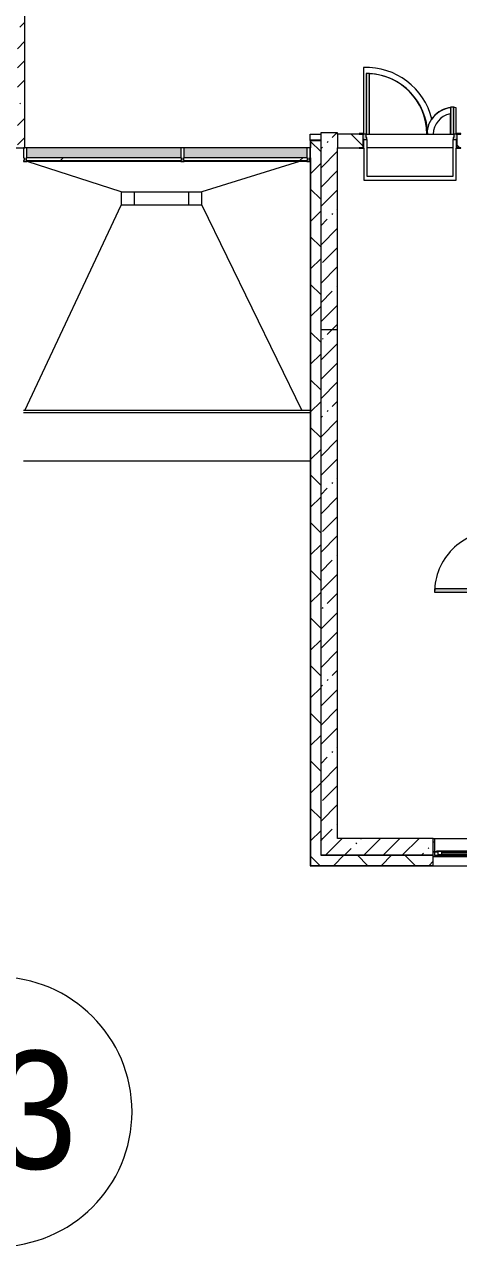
# Model space of a CAD drawing. Header units: millimetres. Extents: x 35147 to 231677, y -8553 to 29000.
# Drawn here: x 189631 to 196072, y -5906 to 12229 of the extents above; entities that cross this region are included whole.
import ezdxf

# ---------------------------------------------------------------- set-up
doc = ezdxf.new("R2010")
doc.units = ezdxf.units.MM
for name, color, linetype, lineweight, true_color in [('A-DOOR-2', 7, 'Continuous', 5, 0xaaaaaa), ('A-DOOR-3', 7, 'Continuous', 5, 0xe2e2e2), ('A-DOOR-FRAM-2', 7, 'Continuous', 5, 0xe2e2e2), ('A-DOOR-FRAM-3', 7, 'Continuous', 5, 0xaaaaaa), ('A-FLOR-1', 7, 'Continuous', 5, 0xaaaaaa), ('A-GLAZ-CWMG-3', 7, 'Continuous', 5, 0x383e42)]:
    doc.layers.add(name, color=color, linetype=linetype, lineweight=lineweight, true_color=true_color)
for name, color, linetype, lineweight in [('A-GENM-3', 7, 'Continuous', 5), ('A-GLAZ-2', 7, 'Continuous', 5), ('A-GLAZ-CURT-2', 7, 'Continuous', 5), ('A-GLAZ-CWMG-2', 7, 'Continuous', 5), ('A-ROOF', 7, 'Continuous', 5), ('A-WALL', 7, 'Continuous', 9), ('A-WALL-2', 7, 'Continuous', 5), ('I-WALL-3', 7, 'Continuous', 5), ('Оси', 7, 'Continuous', 9), ('Оси-1', 7, 'Continuous', 20)]:
    doc.layers.add(name, color=color, linetype=linetype, lineweight=lineweight)
doc.styles.add('Arial_1', font='arial.ttf', dxfattribs={"width": 0.9, "height": 1750})
pattern_1 = [(45, (104667.4, 0), (-353.5534, 353.5534), []), (135, (104667.4, 0), (-353.5534, -353.5534), [])]
pattern_2 = [(45, (104667.4, 0), (-285.1231, 285.1231), []), (45, (104952.5, 0), (-285.1231, 285.1231), [504.031, -100.806, 16.764, -84.042])]

# ---------------------------------------------------------------- blocks, each defined once
blk = doc.blocks.new('120_Окно_СКБ_1Ст - 120_Окно_СКБ_1Ст 900х2500_h_ с форточкой-V300-2_9_2_птичка')
at = {"layer": 'A-GLAZ-2'}
for p, q in [((-450, -127), (-450, -57)), ((-450, -57), (-380, -57)), ((450, -57), (-450, -57)), ((-380, -127), (-450, -127)), ((-450, -127), (-400, -127)), ((-380, -127), (-400, -127)), ((-400, -127), (-400, -137)), ((-400, -137), (400, -137)), ((400, -137), (-400, -137)), ((-380, -57), (-380, -127)), ((380, -87), (-380, -87)), ((-380, -87), (-380, -127)), ((-330, -137), (-330, -87)), ((-330, -107), (330, -107)), ((330, -117), (-330, -117)), ((330, -137), (330, -87)), ((380, -127), (380, -57)), ((380, -57), (450, -57)), ((380, -127), (380, -87)), ((450, -127), (380, -127)), ((400, -127), (380, -127)), ((400, -127), (450, -127)), ((400, -137), (400, -127)), ((450, -57), (450, -127))]:
    blk.add_line(p, q, dxfattribs=at)
blk = doc.blocks.new('110_Дверь_СКБ_2Ст - Д-5_п_ Из игровой в коридор-32215844-2_9_2_птичка')
at = {"layer": 'A-DOOR-3'}
for points in [[(-638, 40), (-588, 40), (-588, 940), (-638, 940)], [(612, 440), (612, 40), (662, 40), (662, 440)]]:
    blk.add_hatch(color=256, dxfattribs=at).paths.add_polyline_path(points)
h = blk.add_hatch(color=256, dxfattribs=at)
h.paths.add_polyline_path([(-688, 40), (-688, -40), (-628, -40), (-628, -10), (-638, -10), (-638, 40)])
h.paths.add_polyline_path([(652, -40), (712, -40), (712, 40), (662, 40), (662, -10), (652, -10)])
at = {"layer": 'A-DOOR-FRAM-2'}
for points in [[(-742, 40), (-672, 40), (-672, 48), (-742, 48)], [(698, 40), (768, 40), (768, 48), (698, 48)], [(-742, -48), (-672, -48), (-672, -40), (-742, -40)], [(698, -48), (768, -48), (768, -40), (698, -40)]]:
    blk.add_hatch(color=256, dxfattribs=at).paths.add_polyline_path(points)
at = {"layer": 'A-DOOR-2'}
for p, q in [((-638, 940), (-638, 40)), ((-588, 940), (-638, 940)), ((-588, 40), (-588, 940)), ((662, 440), (612, 440)), ((612, 440), (612, 40)), ((662, 40), (662, 440)), ((-638, 40), (-588, 40)), ((612, 40), (662, 40))]:
    blk.add_line(p, q, dxfattribs=at)
for centre, radius, start, end in [((-638, 40), 900, 0, 90), ((662, 40), 400, 90, 180)]:
    blk.add_arc(centre, radius, start, end, dxfattribs=at)
at = {"layer": 'A-DOOR-FRAM-3'}
for p, q in [((-672, 48), (-742, 48)), ((-742, 48), (-742, 40)), ((-742, 40), (-672, 40)), ((-638, 40), (-688, 40)), ((-688, 40), (-688, -40)), ((-672, 40), (-672, 48)), ((-638, -10), (-638, 40)), ((662, 40), (662, -10)), ((712, 40), (662, 40)), ((768, 48), (698, 48)), ((698, 48), (698, 40)), ((698, 40), (768, 40)), ((712, -40), (712, 40)), ((768, 40), (768, 48)), ((-672, -40), (-742, -40)), ((-742, -40), (-742, -48)), ((-742, -48), (-672, -48)), ((-688, -40), (-628, -40)), ((-672, -39), (-688, -39)), ((-688, -39), (-688, -40)), ((-688, -40), (-672, -40)), ((-672, -40), (-672, -39)), ((-672, -48), (-672, -40)), ((-628, -10), (-638, -10)), ((-628, -40), (-628, -10)), ((662, -10), (652, -10)), ((652, -10), (652, -40)), ((652, -40), (712, -40)), ((712, -39), (698, -39)), ((698, -39), (698, -40)), ((698, -40), (712, -40)), ((768, -40), (698, -40)), ((698, -40), (698, -48)), ((698, -48), (768, -48)), ((712, -40), (712, -39)), ((768, -48), (768, -40))]:
    blk.add_line(p, q, dxfattribs=at)
blk = doc.blocks.new('110_Дверь_СКБ_2Ст - Д-2а_п_ Из коридора на лестницу-32215207-2_9_2_птичка')
at = {"layer": 'A-DOOR-3'}
for points in [[(-588, 100), (-588, 1000), (-638, 1000), (-638, 100)], [(662, 100), (662, 500), (612, 500), (612, 100)], [(712, -100), (712, 20), (698, 20), (698, -100)]]:
    blk.add_hatch(color=256, dxfattribs=at).paths.add_polyline_path(points)
h = blk.add_hatch(color=256, dxfattribs=at)
h.paths.add_polyline_path([(652, 20), (712, 20), (712, 100), (662, 100), (662, 50), (652, 50)])
h.paths.add_polyline_path([(-688, 20), (-628, 20), (-628, 50), (-638, 50), (-638, 100), (-688, 100)])
at = {"layer": 'A-DOOR-FRAM-2'}
for points in [[(-672, 100), (-672, 108), (-742, 108), (-742, 100)], [(-672, -100), (-672, 20), (-688, 20), (-688, -100)], [(768, 100), (768, 108), (698, 108), (698, 100)], [(-672, -108), (-672, -100), (-742, -100), (-742, -108)], [(768, -108), (768, -100), (698, -100), (698, -108)]]:
    blk.add_hatch(color=256, dxfattribs=at).paths.add_polyline_path(points)
at = {"layer": 'A-DOOR-2'}
for p, q in [((-638, 1000), (-638, 100)), ((-588, 1000), (-638, 1000)), ((-588, 100), (-588, 1000)), ((662, 500), (612, 500)), ((612, 500), (612, 100)), ((662, 100), (662, 500)), ((-638, 100), (-588, 100)), ((612, 100), (662, 100))]:
    blk.add_line(p, q, dxfattribs=at)
for centre, radius, start, end in [((-638, 100), 900, 0, 90), ((662, 100), 400, 90, 180)]:
    blk.add_arc(centre, radius, start, end, dxfattribs=at)
at = {"layer": 'A-DOOR-FRAM-3'}
for p, q in [((-672, 108), (-742, 108)), ((-742, 108), (-742, 100)), ((-742, 100), (-672, 100)), ((-638, 100), (-688, 100)), ((-688, 100), (-688, 20)), ((-688, 20), (-628, 20)), ((-672, 20), (-688, 20)), ((-688, 20), (-688, -100)), ((-672, 100), (-672, 108)), ((-672, -100), (-672, 20)), ((-638, 50), (-638, 100)), ((-628, 50), (-638, 50)), ((-628, 20), (-628, 50)), ((662, 50), (652, 50)), ((652, 50), (652, 20)), ((652, 20), (712, 20)), ((662, 100), (662, 50)), ((712, 100), (662, 100)), ((768, 108), (698, 108)), ((698, 108), (698, 100)), ((698, 100), (768, 100)), ((712, 20), (698, 20)), ((698, 20), (698, -100)), ((712, 20), (712, 100)), ((712, -100), (712, 20)), ((768, 100), (768, 108)), ((-672, -100), (-742, -100)), ((-742, -100), (-742, -108)), ((-742, -108), (-672, -108)), ((-688, -100), (-672, -100)), ((-672, -108), (-672, -100)), ((698, -100), (712, -100)), ((768, -100), (698, -100)), ((698, -100), (698, -108)), ((698, -108), (768, -108)), ((768, -108), (768, -100))]:
    blk.add_line(p, q, dxfattribs=at)
blk = doc.blocks.new('Системная панель - Стекло - 40мм-23946635-2_9_2_птичка')
at = {"layer": 'A-GLAZ-CURT-2'}
h = blk.add_hatch(dxfattribs=at)
h.set_pattern_fill('FP_139', color=256, style=0, pattern_type=2)
h.set_pattern_definition([(45, (-86642.5, -9710), (-1414.214, 1414.214), [1000, -3000]), (45, (-87642.5, -10210), (-1414.214, 1414.214), [3000, -1000]), (45, (-85642.5, -10710), (-1414.214, 1414.214), [1000, -3000])])
h.paths.add_polyline_path([(-99, 0), (1153, 0), (1153, 40), (-1153, 40), (-1153, 0), (-1026, 0)])
for p, q in [((1153, 40), (-1153, 40)), ((-1153, 40), (-1153, 0)), ((-1153, 0), (1153, 0)), ((1153, 0), (1153, 40))]:
    blk.add_line(p, q, dxfattribs=at)
blk = doc.blocks.new('Системная панель - Стекло - 40мм-23946636-2_9_2_птичка')
at = {"layer": 'A-GLAZ-CURT-2'}
h = blk.add_hatch(dxfattribs=at)
h.set_pattern_fill('FP_140', color=256, style=0, pattern_type=2)
h.set_pattern_definition([(45, (-88744.2, -9710), (-1414.214, 1414.214), [1000, -3000]), (45, (-89744.2, -10210), (-1414.214, 1414.214), [3000, -1000]), (45, (-87744.2, -10710), (-1414.214, 1414.214), [1000, -3000])])
h.paths.add_polyline_path([(-346, 0), (919, 0), (919, 40), (-919, 40), (-919, 0), (-809, 0)])
for p, q in [((919, 40), (-919, 40)), ((-919, 40), (-919, 0)), ((-919, 0), (919, 0)), ((919, 0), (919, 40))]:
    blk.add_line(p, q, dxfattribs=at)
blk = doc.blocks.new('Прямоугольный импост - Импост структурный с накладкой - 190мм-23186047-2_9_2_птичка')
at = {"layer": 'A-GLAZ-CWMG-3'}
for points in [[(87285, 10250), (87285, 10400), (85000, 10400), (85000, 10250), (86971, 10250)], [(87285, 10193), (87285, 10210), (85000, 10210), (85000, 10193), (86971, 10193)]]:
    blk.add_hatch(color=256, dxfattribs=at).paths.add_polyline_path(points)
at = {"layer": 'A-GLAZ-CWMG-2'}
for p, q in [((87285, 10400), (85000, 10400)), ((87285, 10193), (85000, 10193))]:
    blk.add_line(p, q, dxfattribs=at)
blk = doc.blocks.new('Прямоугольный импост - Импост структурный с накладкой - 190мм-23186048-2_9_2_птичка')
at = {"layer": 'A-GLAZ-CWMG-3'}
for points in [[(88000, 10250), (88000, 10400), (87335, 10400), (87335, 10250), (87899, 10250)], [(87335, 10193), (88000, 10193), (88000, 10210), (87335, 10210)]]:
    blk.add_hatch(color=256, dxfattribs=at).paths.add_polyline_path(points)
at = {"layer": 'A-GLAZ-CWMG-2'}
for p, q in [((88000, 10400), (87335, 10400)), ((88000, 10193), (87335, 10193))]:
    blk.add_line(p, q, dxfattribs=at)
blk = doc.blocks.new('Прямоугольный импост - Импост структурный с накладкой - 190мм-23186049-2_9_2_птичка')
at = {"layer": 'A-GLAZ-CWMG-3'}
for points in [[(89154, 10250), (89154, 10400), (88000, 10400), (88000, 10250), (88826, 10250)], [(88000, 10193), (89154, 10193), (89154, 10210), (88000, 10210)]]:
    blk.add_hatch(color=256, dxfattribs=at).paths.add_polyline_path(points)
at = {"layer": 'A-GLAZ-CWMG-2'}
for p, q in [((89154, 10400), (88000, 10400)), ((89154, 10193), (88000, 10193))]:
    blk.add_line(p, q, dxfattribs=at)
blk = doc.blocks.new('Прямоугольный импост - Импост структурный с накладкой - 190мм-23946639-2_9_2_птичка')
at = {"layer": 'A-GLAZ-CWMG-2'}
for p, q in [((-50, 0), (-50, 17)), ((-50, 17), (0, 17)), ((-40, 0), (-50, 0)), ((-40, -40), (-40, 0)), ((0, 0), (-10, 0)), ((-10, 0), (-10, -40)), ((0, 17), (0, 0)), ((-50, -190), (-50, -40)), ((-50, -40), (-40, -40)), ((-10, -40), (0, -40)), ((0, -40), (0, -190)), ((0, -190), (-50, -190))]:
    blk.add_line(p, q, dxfattribs=at)
blk = doc.blocks.new('Прямоугольный импост - Импост структурный с накладкой - 190мм-23946641-2_9_2_птичка')
at = {"layer": 'A-GLAZ-CWMG-2'}
for p, q in [((0, 17), (-50, 17)), ((-50, 17), (-50, 0)), ((-50, 0), (-40, 0)), ((-40, 0), (-40, -40)), ((-10, -40), (-10, 0)), ((-10, 0), (0, 0)), ((0, 0), (0, 17)), ((-40, -40), (-50, -40)), ((-50, -40), (-50, -190)), ((0, -40), (-10, -40)), ((0, -190), (0, -40)), ((-50, -190), (0, -190))]:
    blk.add_line(p, q, dxfattribs=at)
blk = doc.blocks.new('Прямоугольный импост - Импост структурный с накладкой - 190мм-23946633-2_9_2_птичка')
at = {"layer": 'A-GLAZ-CWMG-2'}
for p, q in [((-25, 0), (-25, 17)), ((-25, 17), (25, 17)), ((-15, 0), (-25, 0)), ((-15, -40), (-15, 0)), ((25, 0), (15, 0)), ((15, 0), (15, -40)), ((25, 17), (25, 0)), ((-25, -190), (-25, -40)), ((-25, -40), (-15, -40)), ((15, -40), (25, -40)), ((25, -40), (25, -190)), ((25, -190), (-25, -190))]:
    blk.add_line(p, q, dxfattribs=at)
blk = doc.blocks.new('парапет9 - парапет-22867712-2_9_2_птичка')
at = {"layer": 'A-GENM-3'}
for p, q in [((89202, 8002), (84950, 8002)), ((89202, 7964), (84950, 7964)), ((84950, 7255), (89202, 7255))]:
    blk.add_line(p, q, dxfattribs=at)
blk = doc.blocks.new('Ось сетки - D8-29747960-2_9_2_птичка')
at = {"layer": 'Оси-1'}
for start, end in [(360, 180), (180, 360)]:
    blk.add_arc((0, 0), 4, start, end, dxfattribs=at)

msp = doc.modelspace()

# ---------------------------------------------------------------- hatches: boundary and pattern name
at = {"layer": 'A-WALL-2'}
h = msp.add_hatch(dxfattribs=at)
h.set_pattern_fill('FP_84', color=256, style=0, pattern_type=2)
h.set_pattern_definition(pattern_1)
h.paths.add_polyline_path([(193877.4, -100), (194027.4, -100), (194027.4, 10502), (193877.4, 10502), (193877.4, 1965.8)])
h = msp.add_hatch(dxfattribs=at)
h.set_pattern_fill('FP_84', color=256, style=0, pattern_type=2)
h.set_pattern_definition(pattern_1)
h.paths.add_polyline_path([(226884.3, -250), (227497.4, -250), (227497.4, -100), (226697.4, -100), (226697.4, -250)])
h.paths.add_polyline_path([(225029.3, -250), (225797.4, -250), (225797.4, -100), (224897.4, -100), (224897.4, -250)])
h.paths.add_polyline_path([(229666.9, -250), (229747.4, -250), (229747.4, -100), (228397.4, -100), (228397.4, -250), (228739.4, -250)])
h.paths.add_polyline_path([(217197.4, -250), (218347.4, -250), (218347.4, -100), (217197.4, -100)])
h.paths.add_polyline_path([(212044, -250), (212697.4, -250), (212697.4, -100), (211797.4, -100), (211797.4, -250)])
h.paths.add_polyline_path([(213597.4, -250), (214897.4, -250), (214897.4, -100), (213597.4, -100)])
h.paths.add_polyline_path([(219247.4, -250), (220297.4, -250), (220297.4, -100), (219247.4, -100)])
h.paths.add_polyline_path([(223997.4, -250), (223997.4, -100), (222597.4, -100), (222597.4, -250), (223638, -250)])
h.paths.add_polyline_path([(206478.9, -250), (207547.4, -250), (207547.4, -100), (205497.4, -100), (205497.4, -250), (206397.4, -250)])
h.paths.add_polyline_path([(208447.4, -250), (209497.4, -250), (209497.4, -100), (208447.4, -100)])
h.paths.add_polyline_path([(203697.4, -250), (204597.4, -250), (204597.4, -100), (200347.4, -100), (200347.4, -250), (203696.3, -250)])
h.paths.add_polyline_path([(198297.4, -250), (199447.4, -250), (199447.4, -100), (198297.4, -100)])
h.paths.add_polyline_path([(193877.4, -250), (195697.4, -250), (195697.4, -100), (193877.4, -100)])
h.paths.add_polyline_path([(196739.9, -250), (197397.4, -250), (197397.4, -100), (196597.4, -100), (196597.4, -250)])
at = {"layer": 'I-WALL-3'}
h = msp.add_hatch(dxfattribs=at)
h.set_pattern_fill('FP_92', color=256, style=0, pattern_type=2)
h.set_pattern_definition(pattern_2)
h.paths.add_polyline_path([(189527.4, 10400), (189637.4, 10400), (189637.4, 16300), (189527.4, 16300), (189527.4, 10642.6)])
h = msp.add_hatch(dxfattribs=at)
h.set_pattern_fill('FP_92', color=256, style=0, pattern_type=2)
h.set_pattern_definition(pattern_2)
h.paths.add_polyline_path([(194277.4, 7700), (194277.4, 10620), (194027.4, 10620), (194027.4, 7700)])
h = msp.add_hatch(dxfattribs=at)
h.set_pattern_fill('FP_95', color=256, style=0, pattern_type=2)
h.set_pattern_definition([(135, (104667.4, 0), (-353.5534, -353.5534), [])])
h.paths.add_polyline_path([(194277.4, 10400), (194652.4, 10400), (194652.4, 10600), (194277.4, 10600)])
h.paths.add_polyline_path([(198877.4, 10400), (198877.4, 10600), (198127.4, 10600), (198131.2, 10400), (198157.4, 10400)])
h.paths.add_polyline_path([(197147.4, 10400), (197177.4, 10400), (197177.4, 10600), (196052.4, 10600), (196052.4, 10400), (197077.4, 10400)])
h = msp.add_hatch(dxfattribs=at)
h.set_pattern_fill('FP_92', color=256, style=0, pattern_type=2)
h.set_pattern_definition(pattern_2)
h.paths.add_polyline_path([(194027.4, 150), (194277.4, 150), (194277.4, 7700), (194027.4, 7700), (194027.4, 1965.8)])
h = msp.add_hatch(dxfattribs=at)
h.set_pattern_fill('FP_92', color=256, style=0, pattern_type=2)
h.set_pattern_definition(pattern_2)
h.paths.add_polyline_path([(195697.4, -100), (195697.4, 150), (194027.4, 150), (194027.4, -100), (194421.1, -100)])

# ---------------------------------------------------------------- linework, layer by layer
at = {"layer": 'A-FLOR-1'}
for p, q in [((194661.9, 11588.1), (194661.9, 10608)), ((195945.9, 10899.7), (195945.9, 10600)), ((196035.9, 10600), (196035.9, 10993.6)), ((193870.9, 10508.5), (193870.9, 10600)), ((193870.9, 10600), (194027.4, 10600)), ((194717.4, 9970), (194717.4, 10520)), ((194752.4, 10600), (195945.9, 10600)), ((195945.9, 10600), (195952.4, 10600)), ((195987.4, 10520), (195987.4, 9970)), ((194667.4, 10392), (194667.4, 9920)), ((196037.4, 9920), (196037.4, 10392)), ((194667.4, 9920), (196037.4, 9920)), ((195987.4, 9970), (194717.4, 9970)), ((195697.4, 150), (195718.4, 150))]:
    msp.add_line(p, q, dxfattribs=at)
for centre, radius, start, end in [((194704.4, 10589), 1000, 13.54971, 92.43764), ((194704.4, 10589), 910, 0.6926, 86.97623), ((196002.4, 10600), 395, 97.29578, 145.57769), ((196002.4, 10600), 305, 100.66451, 180), ((196002.4, 10600), 395, 85.12655, 90.00042)]:
    msp.add_arc(centre, radius, start, end, dxfattribs=at)
at = {"layer": 'A-ROOF'}
for p, q in [((191064.9, 9745), (189670.3, 10193)), ((193711.2, 10193), (192264.9, 9745)), ((193869.4, 10242), (193860.9, 10239.4)), ((191064.9, 9745), (191064.9, 9545)), ((191064.9, 9745), (192264.9, 9745)), ((191264.9, 9545), (191264.9, 9745)), ((192064.9, 9745), (192064.9, 9545)), ((192264.9, 9545), (192264.9, 9745)), ((189635.6, 6500.9), (191064.9, 9545)), ((192264.9, 9545), (191064.9, 9545)), ((192264.9, 9545), (193747.2, 6500.9))]:
    msp.add_line(p, q, dxfattribs=at)
at = {"layer": 'A-WALL'}
for p, q in [((194277.4, 10600), (194277.4, 10400)), ((193869.4, 10400), (193877.4, 10400)), ((194027.4, 10505), (193874.4, 10505)), ((193874.4, 10505), (193874.4, 10400)), ((193877.4, 10502), (193877.4, 10400)), ((194027.4, 10502), (193877.4, 10502)), ((193869.4, 10250), (193877.4, 10250)), ((193869.4, 10247), (193874.4, 10247)), ((193874.4, 10247), (193874.4, -253)), ((193877.4, 10250), (193877.4, -250)), ((193874.4, -253), (195697.4, -253)), ((193877.4, -250), (195697.4, -250))]:
    msp.add_line(p, q, dxfattribs=at)
at = {"layer": 'A-WALL-2'}
for p, q in [((194027.4, 10510), (193869.4, 10510)), ((193869.4, 10510), (193869.4, -258)), ((193869.4, 10242), (193860.9, 10242)), ((195697.4, 100), (195717.4, 100)), ((195697.4, -100), (194027.4, -100)), ((195697.4, -258), (195697.4, -100)), ((195717.4, -100), (195717.4, -100)), ((195717.4, -100), (196597.4, -100)), ((193869.4, -258), (197397.4, -258))]:
    msp.add_line(p, q, dxfattribs=at)
at = {"layer": 'I-WALL-3'}
for p, q in [((189637.4, 10400), (189637.4, 13400)), ((194277.4, 10620), (194027.4, 10620)), ((194027.4, 10620), (194027.4, -100)), ((194277.4, 10600), (194277.4, 10620)), ((194597.4, 10600), (194277.4, 10600)), ((189417.4, 10400), (189637.4, 10400)), ((194277.4, 10400), (194597.4, 10400)), ((194277.4, 150), (194277.4, 10400)), ((195987.4, 10400), (194717.4, 10400)), ((194027.4, 7700), (194277.4, 7700)), ((195697.4, 150), (194277.4, 150)), ((195697.4, -100), (195697.4, 150)), ((195717.4, 150), (196617.4, 150)), ((195717.4, 150), (195717.4, -100)), ((194027.4, -100), (195697.4, -100))]:
    msp.add_line(p, q, dxfattribs=at)

# ---------------------------------------------------------------- block references
at = {"layer": 'A-DOOR-2'}
msp.add_blockref('110_Дверь_СКБ_2Ст - Д-2а_п_ Из коридора на лестницу-32215207-2_9_2_птичка', (195339.9, 10500), dxfattribs=at)
at = {"layer": 'A-DOOR-2', "rotation": 89.99999999999991}
msp.add_blockref('110_Дверь_СКБ_2Ст - Д-5_п_ Из игровой в коридор-32215844-2_9_2_птичка', (196657.4, 4442.5), dxfattribs=at)
at = {"layer": 'A-GENM-3'}
msp.add_blockref('парапет9 - парапет-22867712-2_9_2_птичка', (104667.4, -1500), dxfattribs=at)
at = {"layer": 'A-GLAZ-2', "rotation": 180}
msp.add_blockref('120_Окно_СКБ_1Ст - 120_Окно_СКБ_1Ст 900х2500_h_ с форточкой-V300-2_9_2_птичка', (196147.4, -175), dxfattribs=at)
at = {"layer": 'A-GLAZ-CURT-2'}
for name, p in [('Системная панель - Стекло - 40мм-23946635-2_9_2_птичка', (190809.9, 10210)), ('Системная панель - Стекло - 40мм-23946636-2_9_2_птичка', (192911.6, 10210))]:
    msp.add_blockref(name, p, dxfattribs=at)
at = {"layer": 'A-GLAZ-CWMG-2', "rotation": 180}
msp.add_blockref('Прямоугольный импост - Импост структурный с накладкой - 190мм-23946641-2_9_2_птичка', (189617.4, 10210), dxfattribs=at)
at = {"layer": 'A-GLAZ-CWMG-2'}
for name in ['Прямоугольный импост - Импост структурный с накладкой - 190мм-23186047-2_9_2_птичка', 'Прямоугольный импост - Импост структурный с накладкой - 190мм-23186048-2_9_2_птичка', 'Прямоугольный импост - Импост структурный с накладкой - 190мм-23186049-2_9_2_птичка']:
    msp.add_blockref(name, (104667.4, 0), dxfattribs=at)
at = {"layer": 'A-GLAZ-CWMG-2', "extrusion": (0, 0, -1), "rotation": 180}
for name, p in [('Прямоугольный импост - Импост структурный с накладкой - 190мм-23946633-2_9_2_птичка', (-191977.4, 10210)), ('Прямоугольный импост - Импост структурный с накладкой - 190мм-23946639-2_9_2_птичка', (-193870.9, 10210))]:
    msp.add_blockref(name, p, dxfattribs=at)
at = {"layer": 'Оси-1', "xscale": 499.9999999999995, "yscale": 499.9999999999995, "zscale": 499.9999999999995}
msp.add_blockref('Ось сетки - D8-29747960-2_9_2_птичка', (189227.4, -3906.3), dxfattribs=at)

# ---------------------------------------------------------------- texts
at = {"layer": 'Оси', "insert": (187964.3, -3003), "char_height": 1750, "width": 3030.379, "attachment_point": 1, "style": 'Arial_1'}
msp.add_mtext('23', dxfattribs=at)

doc.saveas('drawing.dxf')
